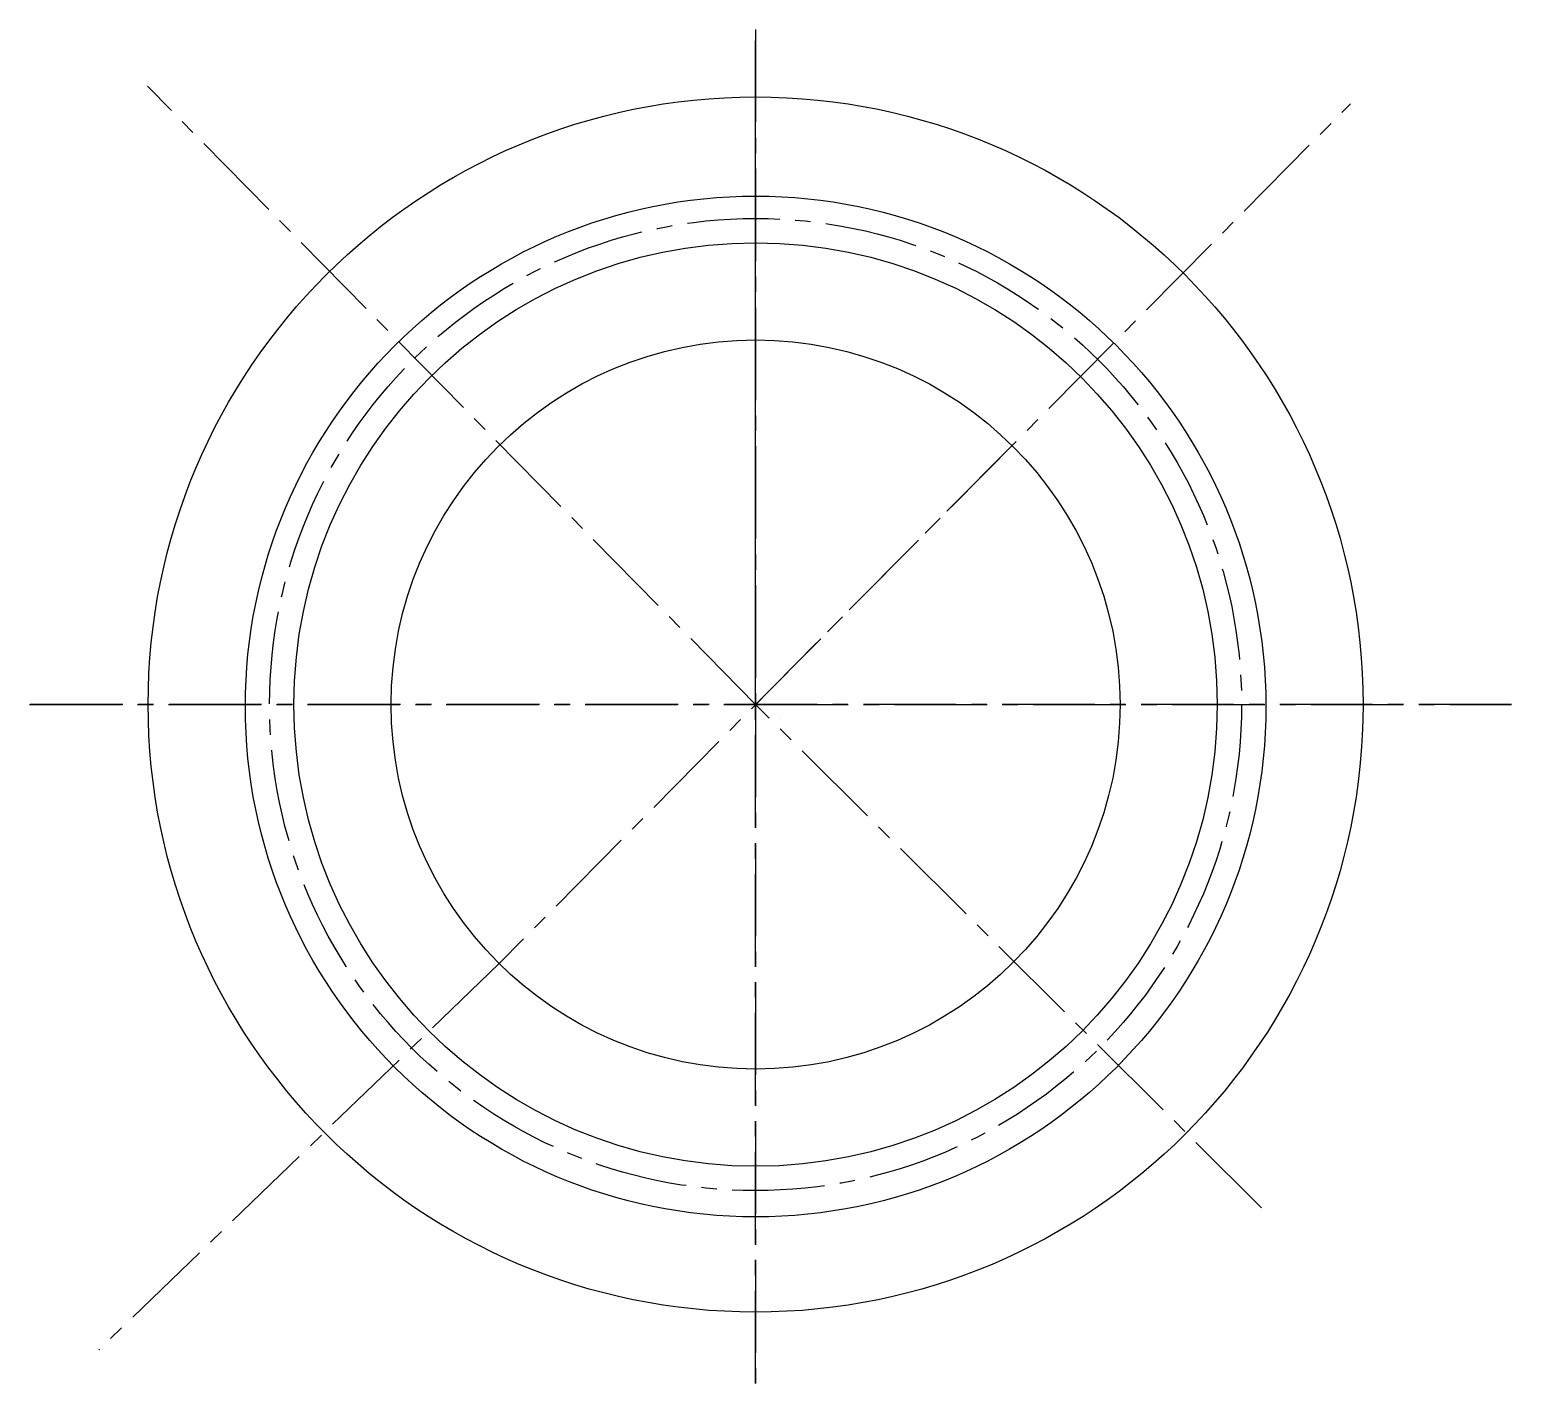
# Model space of a CAD drawing. Header units: millimetres. Extents: x 2756 to 3061, y 1413 to 1692.
import ezdxf

# ---------------------------------------------------------------- set-up
doc = ezdxf.new("R2010")
doc.units = ezdxf.units.MM
doc.linetypes.add('CENTER2', pattern=[28.575, 19.05, -3.175, 3.175, -3.175])

msp = doc.modelspace()

# ---------------------------------------------------------------- linework, layer by layer
at = {"linetype": 'CENTER2'}
for p, q in [((2905.15, 1413.11), (2905.15, 1691.62)), ((2905.15, 1691.62), (2905.15, 1552.37)), ((2905.15, 1552.77), (2780, 1680)), ((2905.15, 1552.77), (2905.15, 1677.77)), ((2905.15, 1552.77), (3027.57, 1676.38)), ((2957.92, 1606.06), (2852.37, 1499.48)), ((3060.67, 1552.77), (2755.76, 1552.77)), ((2755.76, 1552.77), (2905.15, 1552.77)), ((2905.15, 1552.77), (3060.67, 1552.77)), ((2905.15, 1552.77), (2905.15, 1413.11)), ((2905.15, 1552.77), (2905.15, 1552.77)), ((3009.26, 1449.25), (2905.15, 1552.77)), ((2910, 1550), (2910, 1550)), ((2852.37, 1499.48), (2770, 1420))]:
    msp.add_line(p, q, dxfattribs=at)
for centre, radius in [((2905.15, 1552.77), 125), ((2905.15, 1552.37), 105), ((2905.15, 1552.77), 95), ((2905.15, 1552.77), 75)]:
    msp.add_circle(centre, radius)
msp.add_circle((2905.15, 1552.77), 100, dxfattribs=at)

doc.saveas('drawing.dxf')
